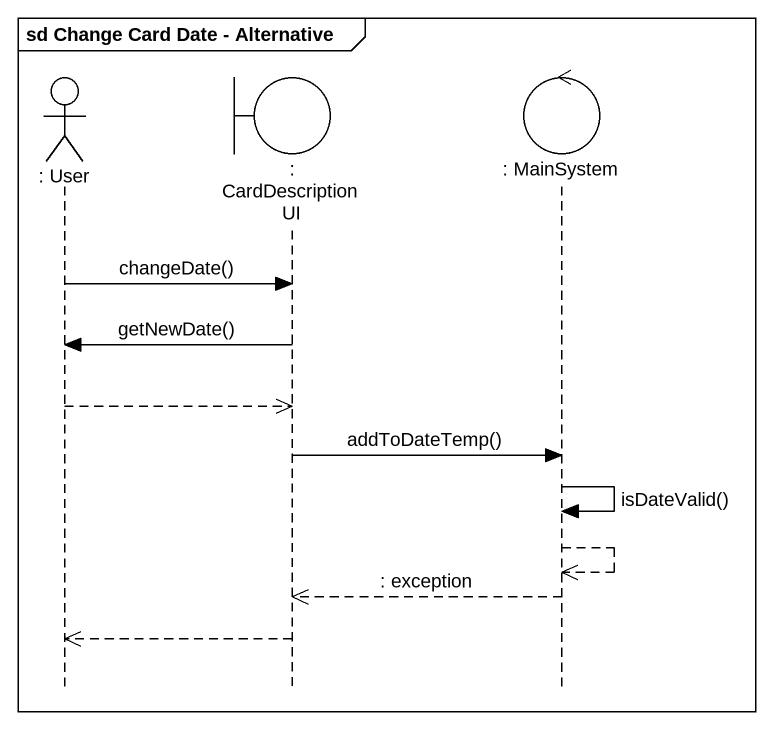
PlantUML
@startuml
mainframe sd Change Card Date - Alternative
hide footbox
actor ": User" as User
boundary ": CardDescriptionUI" as CardDescriptionUI
control ": MainSystem" as MainSystem

User -> CardDescriptionUI : changeDate()
CardDescriptionUI -> User : getNewDate()
User -->> CardDescriptionUI
CardDescriptionUI -> MainSystem : addToDateTemp()
MainSystem -> MainSystem : isDateValid()
MainSystem -->> MainSystem
MainSystem -->> CardDescriptionUI : : exception
CardDescriptionUI -->> User
@enduml
